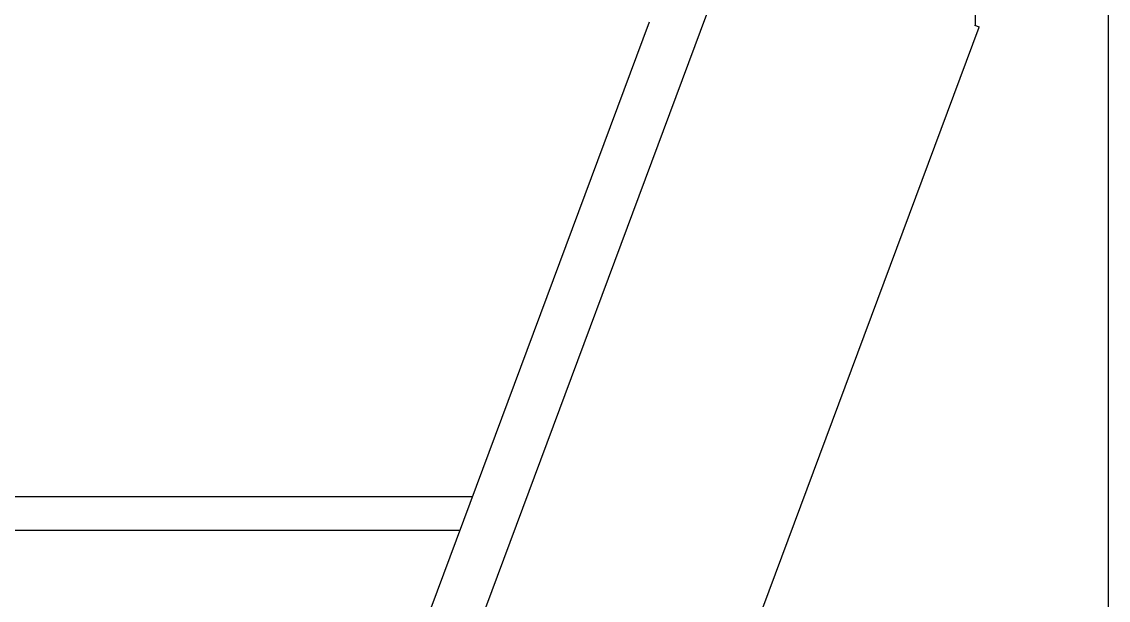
# Model space of a CAD drawing. Header units: millimetres. Extents: x 17891 to 32328, y 18593 to 29476.
# Drawn here: x 18622.28 to 18669.18, y 18940.66 to 18965.62 of the extents above; entities that cross this region are included whole.
import ezdxf

# ---------------------------------------------------------------- set-up
doc = ezdxf.new("R2010")
doc.units = ezdxf.units.MM
doc.header["$LTSCALE"] = 5
doc.layers.add('UNIT', color=6, linetype='Continuous')

msp = doc.modelspace()

# ---------------------------------------------------------------- linework, layer by layer
at = {"layer": 'UNIT'}
for p, q in [((18669.1756, 18973.3122), (18669.1756, 18898.9392)), ((18653.2447, 18969.7005), (18627.5442, 18900.7727)), ((18663.4348, 18969.7007), (18663.4349, 18965.491)), ((18625.425, 18901.3748), (18649.3817, 18965.6181)), ((18639.1481, 18899.7822), (18663.6098, 18965.3875)), ((18663.4349, 18965.491), (18663.4223, 18965.4574)), ((18663.4223, 18965.4574), (18663.4234, 18965.457)), ((18663.6224, 18965.3828), (18663.4234, 18965.457)), ((18641.7405, 18945.127), (18602.8235, 18945.127)), ((18603.3612, 18943.685), (18641.2027, 18943.685))]:
    msp.add_line(p, q, dxfattribs=at)

doc.saveas('drawing.dxf')
